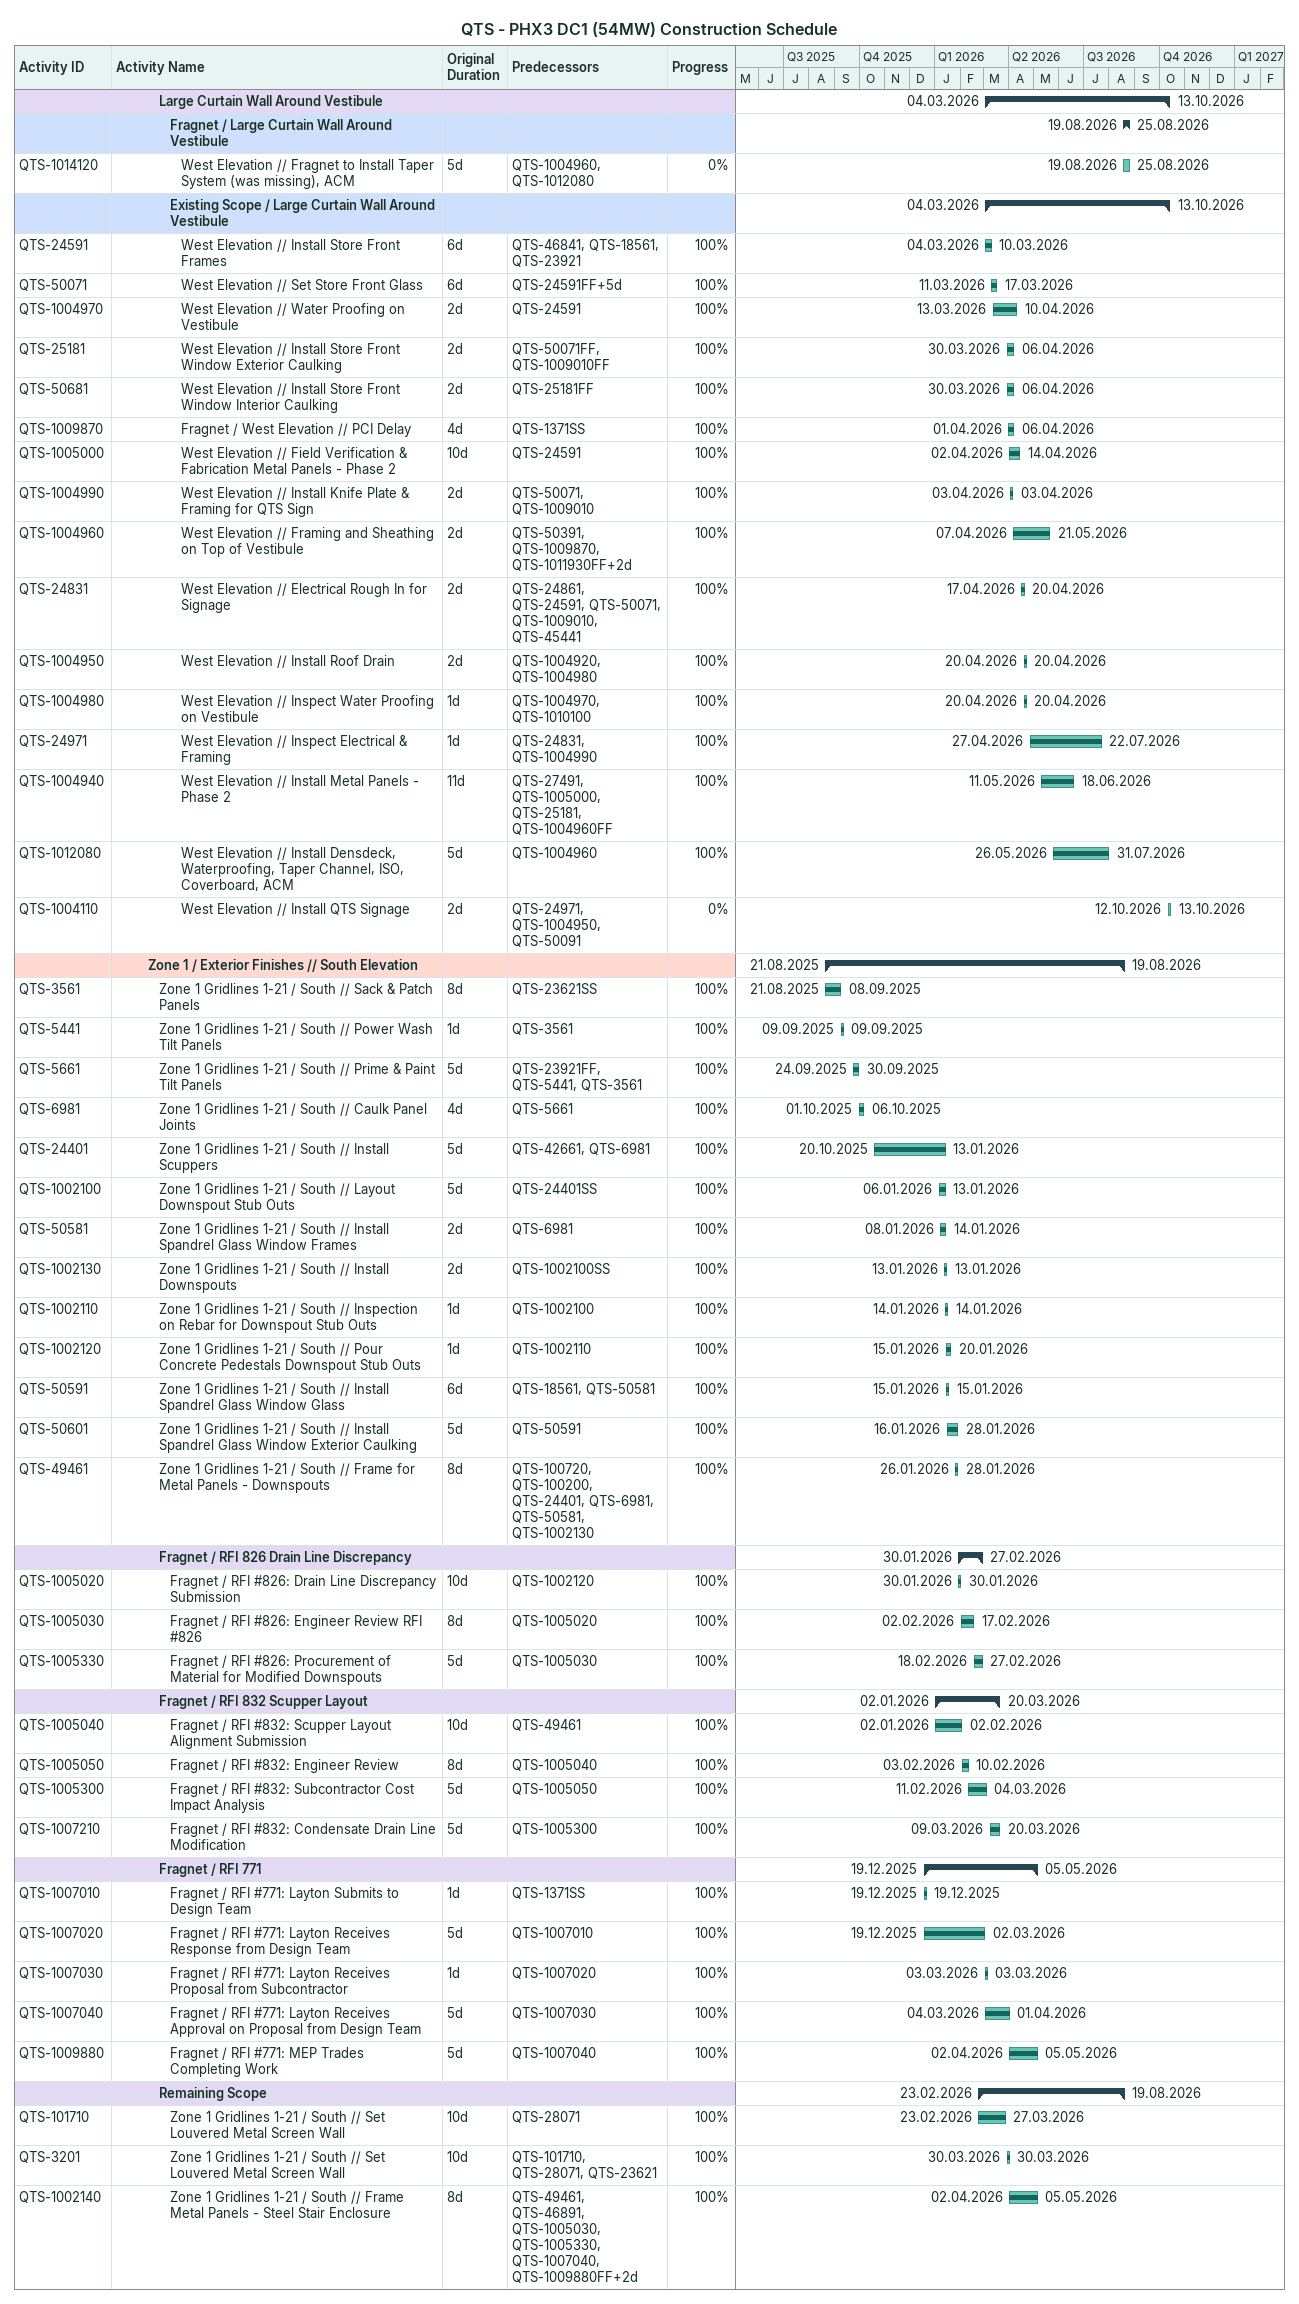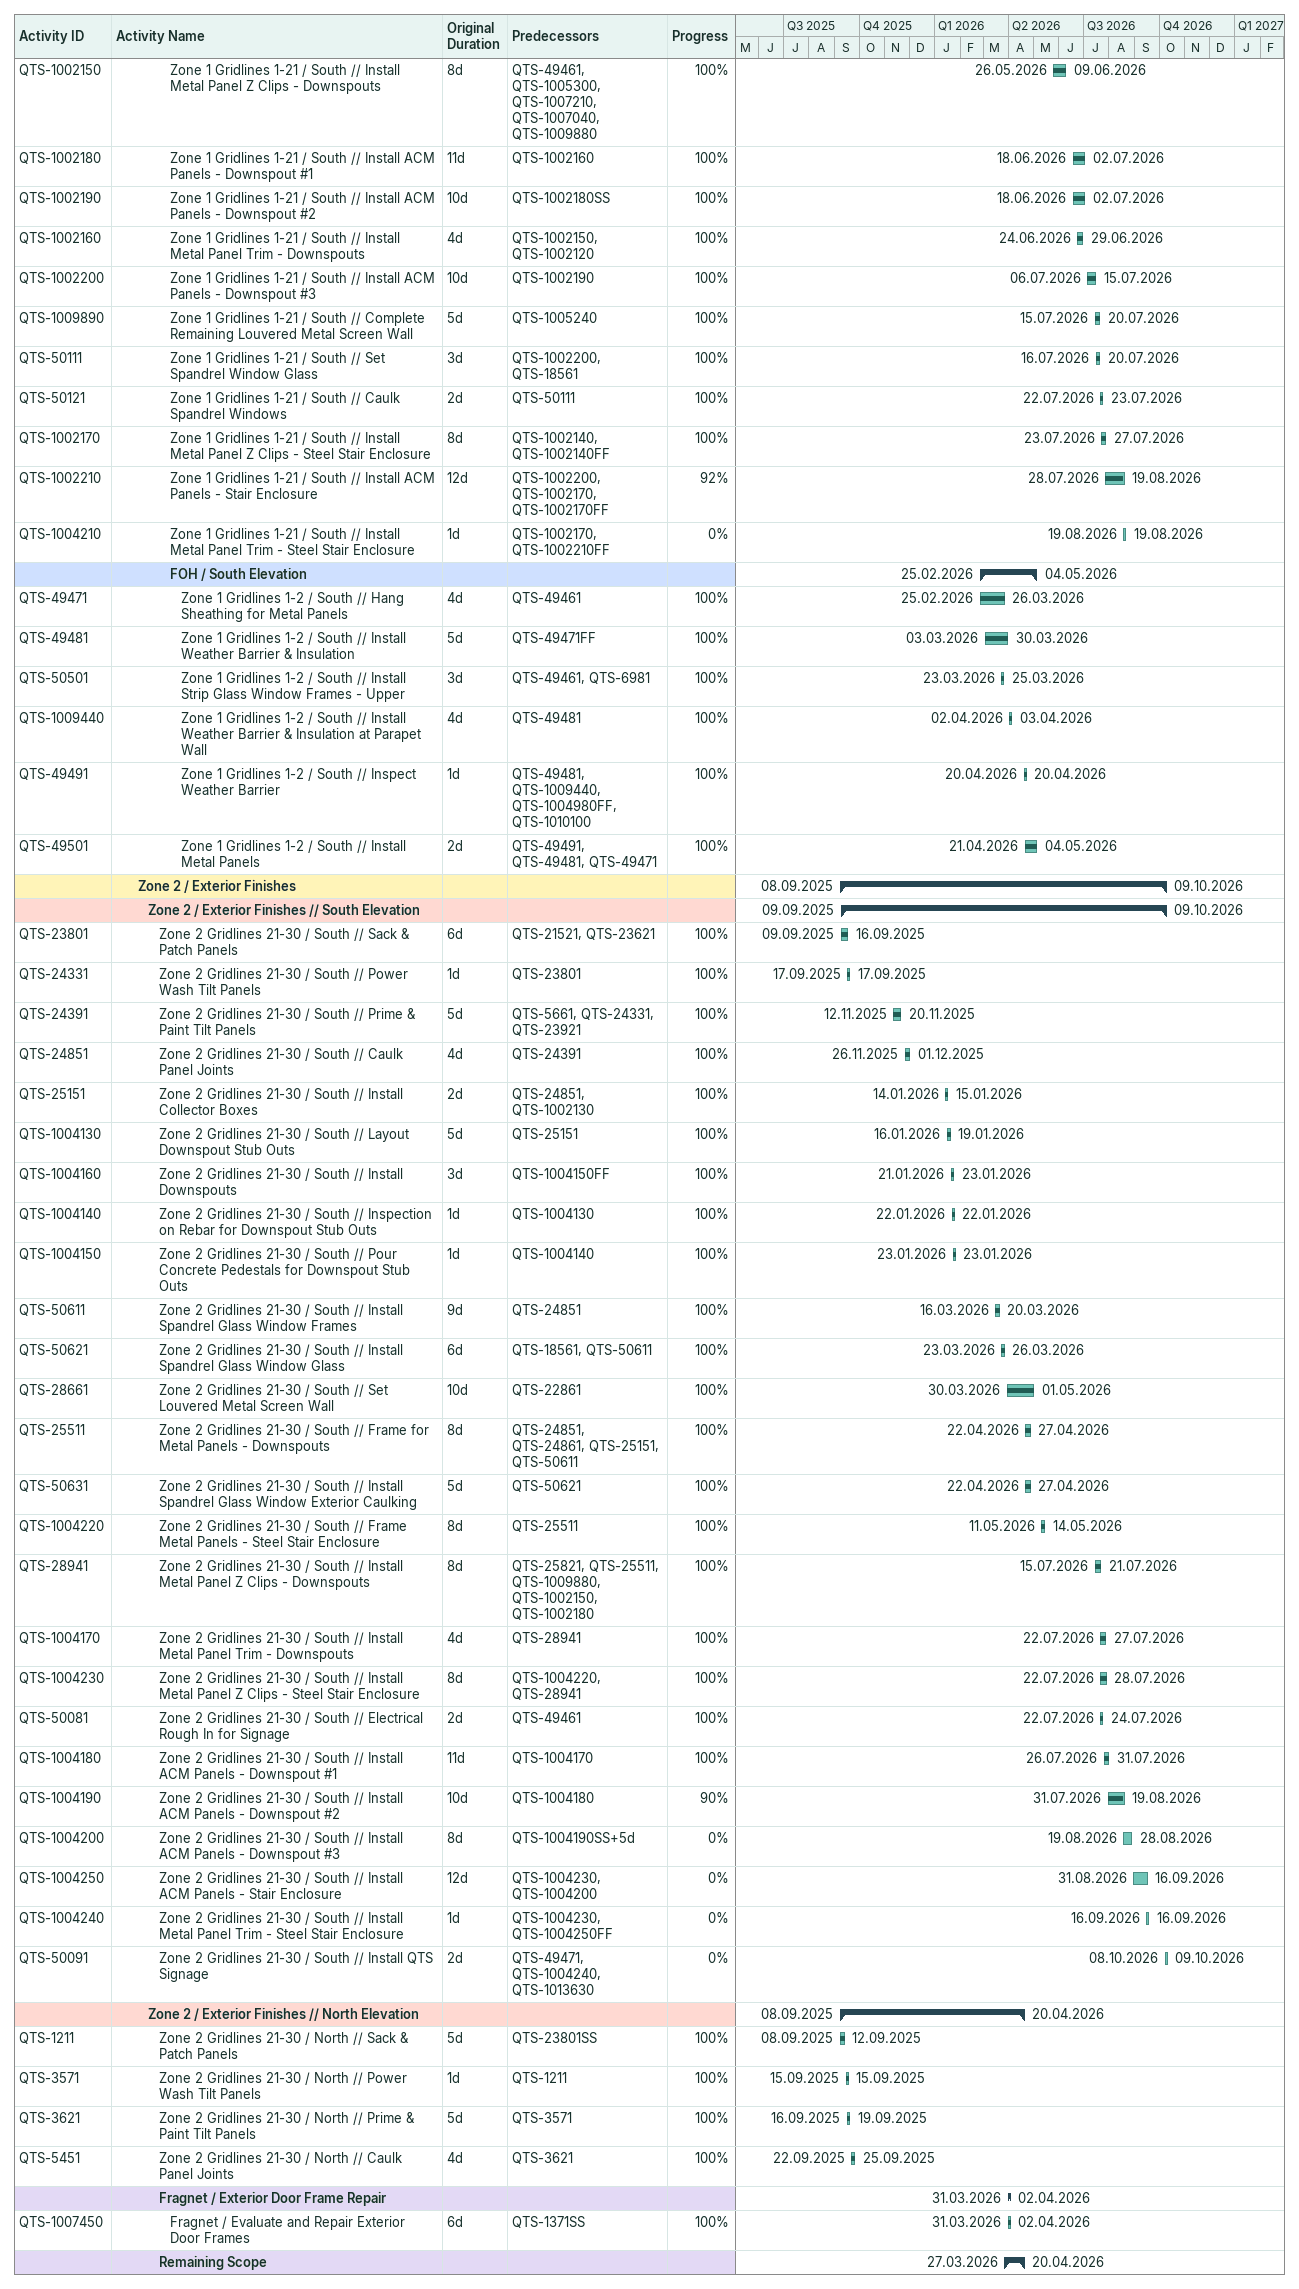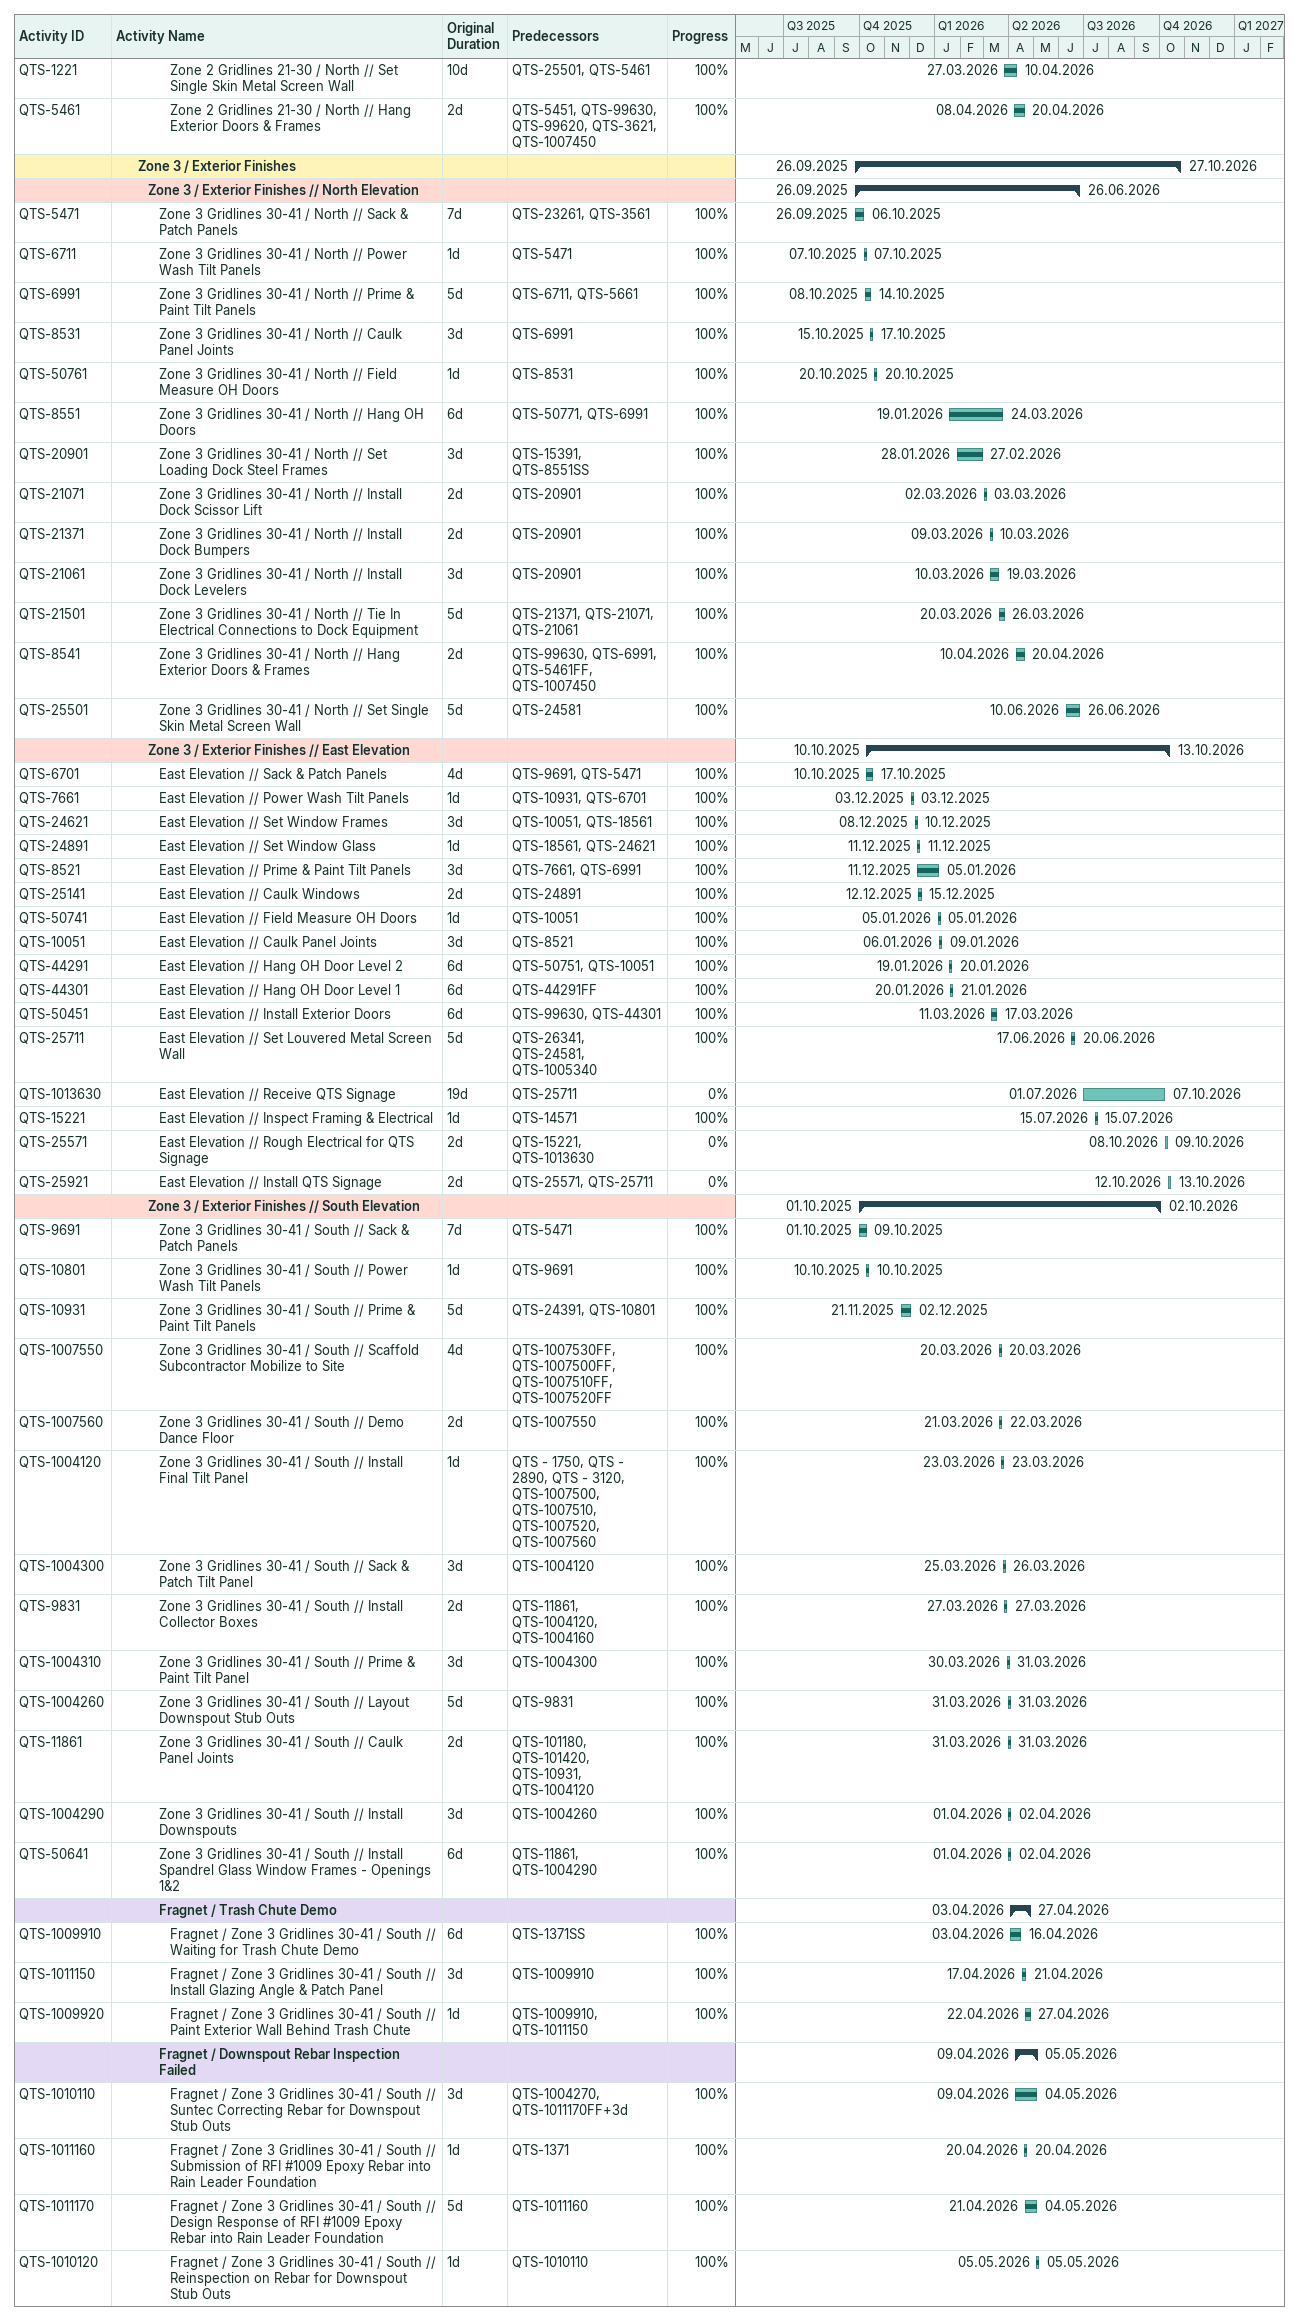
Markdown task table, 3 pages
QTS - PHX3 DC1 (54MW) Construction Schedule

| ID | Level | Task | Original duration | Start | Finish | Predecessors | % complete |
|---|---|---|---|---|---|---|---|
|  | 5 | **Large Curtain Wall Around Vestibule** |  | 2026-03-04 | 2026-10-13 |  |  |
|  | 6 | **Fragnet / Large Curtain Wall Around Vestibule** |  | 2026-08-19 | 2026-08-25 |  |  |
| QTS-1014120 | 7 | West Elevation // Fragnet to Install Taper System (was missing), ACM | 5d | 2026-08-19 | 2026-08-25 | QTS-1004960, QTS-1012080 | 0 |
|  | 6 | **Existing Scope / Large Curtain Wall Around Vestibule** |  | 2026-03-04 | 2026-10-13 |  |  |
| QTS-24591 | 7 | West Elevation // Install Store Front Frames | 6d | 2026-03-04 | 2026-03-10 | QTS-46841, QTS-18561, QTS-23921 | 100 |
| QTS-50071 | 7 | West Elevation // Set Store Front Glass | 6d | 2026-03-11 | 2026-03-17 | QTS-24591FF+5d | 100 |
| QTS-1004970 | 7 | West Elevation // Water Proofing on Vestibule | 2d | 2026-03-13 | 2026-04-10 | QTS-24591 | 100 |
| QTS-25181 | 7 | West Elevation // Install Store Front Window Exterior Caulking | 2d | 2026-03-30 | 2026-04-06 | QTS-50071FF, QTS-1009010FF | 100 |
| QTS-50681 | 7 | West Elevation // Install Store Front Window Interior Caulking | 2d | 2026-03-30 | 2026-04-06 | QTS-25181FF | 100 |
| QTS-1009870 | 7 | Fragnet / West Elevation // PCI Delay | 4d | 2026-04-01 | 2026-04-06 | QTS-1371SS | 100 |
| QTS-1005000 | 7 | West Elevation // Field Verification & Fabrication Metal Panels - Phase 2 | 10d | 2026-04-02 | 2026-04-14 | QTS-24591 | 100 |
| QTS-1004990 | 7 | West Elevation // Install Knife Plate & Framing for QTS Sign | 2d | 2026-04-03 | 2026-04-03 | QTS-50071, QTS-1009010 | 100 |
| QTS-1004960 | 7 | West Elevation // Framing and Sheathing on Top of Vestibule | 2d | 2026-04-07 | 2026-05-21 | QTS-50391, QTS-1009870, QTS-1011930FF+2d | 100 |
| QTS-24831 | 7 | West Elevation // Electrical Rough In for Signage | 2d | 2026-04-17 | 2026-04-20 | QTS-24861, QTS-24591, QTS-50071, QTS-1009010, QTS-45441 | 100 |
| QTS-1004950 | 7 | West Elevation // Install Roof Drain | 2d | 2026-04-20 | 2026-04-20 | QTS-1004920, QTS-1004980 | 100 |
| QTS-1004980 | 7 | West Elevation // Inspect Water Proofing on Vestibule | 1d | 2026-04-20 | 2026-04-20 | QTS-1004970, QTS-1010100 | 100 |
| QTS-24971 | 7 | West Elevation // Inspect Electrical & Framing | 1d | 2026-04-27 | 2026-07-22 | QTS-24831, QTS-1004990 | 100 |
| QTS-1004940 | 7 | West Elevation // Install Metal Panels - Phase 2 | 11d | 2026-05-11 | 2026-06-18 | QTS-27491, QTS-1005000, QTS-25181, QTS-1004960FF | 100 |
| QTS-1012080 | 7 | West Elevation // Install Densdeck, Waterproofing, Taper Channel, ISO, Coverboard, ACM | 5d | 2026-05-26 | 2026-07-31 | QTS-1004960 | 100 |
| QTS-1004110 | 7 | West Elevation // Install QTS Signage | 2d | 2026-10-12 | 2026-10-13 | QTS-24971, QTS-1004950, QTS-50091 | 0 |
|  | 4 | **Zone 1 / Exterior Finishes // South Elevation** |  | 2025-08-21 | 2026-08-19 |  |  |
| QTS-3561 | 5 | Zone 1 Gridlines 1-21 / South // Sack & Patch Panels | 8d | 2025-08-21 | 2025-09-08 | QTS-23621SS | 100 |
| QTS-5441 | 5 | Zone 1 Gridlines 1-21 / South // Power Wash Tilt Panels | 1d | 2025-09-09 | 2025-09-09 | QTS-3561 | 100 |
| QTS-5661 | 5 | Zone 1 Gridlines 1-21 / South // Prime & Paint Tilt Panels | 5d | 2025-09-24 | 2025-09-30 | QTS-23921FF, QTS-5441, QTS-3561 | 100 |
| QTS-6981 | 5 | Zone 1 Gridlines 1-21 / South // Caulk Panel Joints | 4d | 2025-10-01 | 2025-10-06 | QTS-5661 | 100 |
| QTS-24401 | 5 | Zone 1 Gridlines 1-21 / South // Install Scuppers | 5d | 2025-10-20 | 2026-01-13 | QTS-42661, QTS-6981 | 100 |
| QTS-1002100 | 5 | Zone 1 Gridlines 1-21 / South // Layout Downspout Stub Outs | 5d | 2026-01-06 | 2026-01-13 | QTS-24401SS | 100 |
| QTS-50581 | 5 | Zone 1 Gridlines 1-21 / South // Install Spandrel Glass Window Frames | 2d | 2026-01-08 | 2026-01-14 | QTS-6981 | 100 |
| QTS-1002130 | 5 | Zone 1 Gridlines 1-21 / South // Install Downspouts | 2d | 2026-01-13 | 2026-01-13 | QTS-1002100SS | 100 |
| QTS-1002110 | 5 | Zone 1 Gridlines 1-21 / South // Inspection on Rebar for Downspout Stub Outs | 1d | 2026-01-14 | 2026-01-14 | QTS-1002100 | 100 |
| QTS-1002120 | 5 | Zone 1 Gridlines 1-21 / South // Pour Concrete Pedestals Downspout Stub Outs | 1d | 2026-01-15 | 2026-01-20 | QTS-1002110 | 100 |
| QTS-50591 | 5 | Zone 1 Gridlines 1-21 / South // Install Spandrel Glass Window Glass | 6d | 2026-01-15 | 2026-01-15 | QTS-18561, QTS-50581 | 100 |
| QTS-50601 | 5 | Zone 1 Gridlines 1-21 / South // Install Spandrel Glass Window Exterior Caulking | 5d | 2026-01-16 | 2026-01-28 | QTS-50591 | 100 |
| QTS-49461 | 5 | Zone 1 Gridlines 1-21 / South // Frame for Metal Panels - Downspouts | 8d | 2026-01-26 | 2026-01-28 | QTS-100720, QTS-100200, QTS-24401, QTS-6981, QTS-50581, QTS-1002130 | 100 |
|  | 5 | **Fragnet / RFI 826 Drain Line Discrepancy** |  | 2026-01-30 | 2026-02-27 |  |  |
| QTS-1005020 | 6 | Fragnet / RFI #826: Drain Line Discrepancy Submission | 10d | 2026-01-30 | 2026-01-30 | QTS-1002120 | 100 |
| QTS-1005030 | 6 | Fragnet / RFI #826: Engineer Review RFI #826 | 8d | 2026-02-02 | 2026-02-17 | QTS-1005020 | 100 |
| QTS-1005330 | 6 | Fragnet / RFI #826: Procurement of Material for Modified Downspouts | 5d | 2026-02-18 | 2026-02-27 | QTS-1005030 | 100 |
|  | 5 | **Fragnet / RFI 832 Scupper Layout** |  | 2026-01-02 | 2026-03-20 |  |  |
| QTS-1005040 | 6 | Fragnet / RFI #832: Scupper Layout Alignment Submission | 10d | 2026-01-02 | 2026-02-02 | QTS-49461 | 100 |
| QTS-1005050 | 6 | Fragnet / RFI #832: Engineer Review | 8d | 2026-02-03 | 2026-02-10 | QTS-1005040 | 100 |
| QTS-1005300 | 6 | Fragnet / RFI #832: Subcontractor Cost Impact Analysis | 5d | 2026-02-11 | 2026-03-04 | QTS-1005050 | 100 |
| QTS-1007210 | 6 | Fragnet / RFI #832: Condensate Drain Line Modification | 5d | 2026-03-09 | 2026-03-20 | QTS-1005300 | 100 |
|  | 5 | **Fragnet / RFI 771** |  | 2025-12-19 | 2026-05-05 |  |  |
| QTS-1007010 | 6 | Fragnet / RFI #771: Layton Submits to Design Team | 1d | 2025-12-19 | 2025-12-19 | QTS-1371SS | 100 |
| QTS-1007020 | 6 | Fragnet / RFI #771: Layton Receives Response from Design Team | 5d | 2025-12-19 | 2026-03-02 | QTS-1007010 | 100 |
| QTS-1007030 | 6 | Fragnet / RFI #771: Layton Receives Proposal from Subcontractor | 1d | 2026-03-03 | 2026-03-03 | QTS-1007020 | 100 |
| QTS-1007040 | 6 | Fragnet / RFI #771: Layton Receives Approval on Proposal from Design Team | 5d | 2026-03-04 | 2026-04-01 | QTS-1007030 | 100 |
| QTS-1009880 | 6 | Fragnet / RFI #771: MEP Trades Completing Work | 5d | 2026-04-02 | 2026-05-05 | QTS-1007040 | 100 |
|  | 5 | **Remaining Scope** |  | 2026-02-23 | 2026-08-19 |  |  |
| QTS-101710 | 6 | Zone 1 Gridlines 1-21 / South // Set Louvered Metal Screen Wall | 10d | 2026-02-23 | 2026-03-27 | QTS-28071 | 100 |
| QTS-3201 | 6 | Zone 1 Gridlines 1-21 / South // Set Louvered Metal Screen Wall | 10d | 2026-03-30 | 2026-03-30 | QTS-101710, QTS-28071, QTS-23621 | 100 |
| QTS-1002140 | 6 | Zone 1 Gridlines 1-21 / South // Frame Metal Panels - Steel Stair Enclosure | 8d | 2026-04-02 | 2026-05-05 | QTS-49461, QTS-46891, QTS-1005030, QTS-1005330, QTS-1007040, QTS-1009880FF+2d | 100 |
| QTS-1002150 | 6 | Zone 1 Gridlines 1-21 / South // Install Metal Panel Z Clips - Downspouts | 8d | 2026-05-26 | 2026-06-09 | QTS-49461, QTS-1005300, QTS-1007210, QTS-1007040, QTS-1009880 | 100 |
| QTS-1002180 | 6 | Zone 1 Gridlines 1-21 / South // Install ACM Panels - Downspout #1 | 11d | 2026-06-18 | 2026-07-02 | QTS-1002160 | 100 |
| QTS-1002190 | 6 | Zone 1 Gridlines 1-21 / South // Install ACM Panels - Downspout #2 | 10d | 2026-06-18 | 2026-07-02 | QTS-1002180SS | 100 |
| QTS-1002160 | 6 | Zone 1 Gridlines 1-21 / South // Install Metal Panel Trim - Downspouts | 4d | 2026-06-24 | 2026-06-29 | QTS-1002150, QTS-1002120 | 100 |
| QTS-1002200 | 6 | Zone 1 Gridlines 1-21 / South // Install ACM Panels - Downspout #3 | 10d | 2026-07-06 | 2026-07-15 | QTS-1002190 | 100 |
| QTS-1009890 | 6 | Zone 1 Gridlines 1-21 / South // Complete Remaining Louvered Metal Screen Wall | 5d | 2026-07-15 | 2026-07-20 | QTS-1005240 | 100 |
| QTS-50111 | 6 | Zone 1 Gridlines 1-21 / South // Set Spandrel Window Glass | 3d | 2026-07-16 | 2026-07-20 | QTS-1002200, QTS-18561 | 100 |
| QTS-50121 | 6 | Zone 1 Gridlines 1-21 / South // Caulk Spandrel Windows | 2d | 2026-07-22 | 2026-07-23 | QTS-50111 | 100 |
| QTS-1002170 | 6 | Zone 1 Gridlines 1-21 / South // Install Metal Panel Z Clips - Steel Stair Enclosure | 8d | 2026-07-23 | 2026-07-27 | QTS-1002140, QTS-1002140FF | 100 |
| QTS-1002210 | 6 | Zone 1 Gridlines 1-21 / South // Install ACM Panels - Stair Enclosure | 12d | 2026-07-28 | 2026-08-19 | QTS-1002200, QTS-1002170, QTS-1002170FF | 92 |
| QTS-1004210 | 6 | Zone 1 Gridlines 1-21 / South // Install Metal Panel Trim - Steel Stair Enclosure | 1d | 2026-08-19 | 2026-08-19 | QTS-1002170, QTS-1002210FF | 0 |
|  | 6 | **FOH / South Elevation** |  | 2026-02-25 | 2026-05-04 |  |  |
| QTS-49471 | 7 | Zone 1 Gridlines 1-2 / South // Hang Sheathing for Metal Panels | 4d | 2026-02-25 | 2026-03-26 | QTS-49461 | 100 |
| QTS-49481 | 7 | Zone 1 Gridlines 1-2 / South // Install Weather Barrier & Insulation | 5d | 2026-03-03 | 2026-03-30 | QTS-49471FF | 100 |
| QTS-50501 | 7 | Zone 1 Gridlines 1-2 / South // Install Strip Glass Window Frames - Upper | 3d | 2026-03-23 | 2026-03-25 | QTS-49461, QTS-6981 | 100 |
| QTS-1009440 | 7 | Zone 1 Gridlines 1-2 / South // Install Weather Barrier & Insulation at Parapet Wall | 4d | 2026-04-02 | 2026-04-03 | QTS-49481 | 100 |
| QTS-49491 | 7 | Zone 1 Gridlines 1-2 / South // Inspect Weather Barrier | 1d | 2026-04-20 | 2026-04-20 | QTS-49481, QTS-1009440, QTS-1004980FF, QTS-1010100 | 100 |
| QTS-49501 | 7 | Zone 1 Gridlines 1-2 / South // Install Metal Panels | 2d | 2026-04-21 | 2026-05-04 | QTS-49491, QTS-49481, QTS-49471 | 100 |
|  | 3 | **Zone 2 / Exterior Finishes** |  | 2025-09-08 | 2026-10-09 |  |  |
|  | 4 | **Zone 2 / Exterior Finishes // South Elevation** |  | 2025-09-09 | 2026-10-09 |  |  |
| QTS-23801 | 5 | Zone 2 Gridlines 21-30 / South // Sack & Patch Panels | 6d | 2025-09-09 | 2025-09-16 | QTS-21521, QTS-23621 | 100 |
| QTS-24331 | 5 | Zone 2 Gridlines 21-30 / South // Power Wash Tilt Panels | 1d | 2025-09-17 | 2025-09-17 | QTS-23801 | 100 |
| QTS-24391 | 5 | Zone 2 Gridlines 21-30 / South // Prime & Paint Tilt Panels | 5d | 2025-11-12 | 2025-11-20 | QTS-5661, QTS-24331, QTS-23921 | 100 |
| QTS-24851 | 5 | Zone 2 Gridlines 21-30 / South // Caulk Panel Joints | 4d | 2025-11-26 | 2025-12-01 | QTS-24391 | 100 |
| QTS-25151 | 5 | Zone 2 Gridlines 21-30 / South // Install Collector Boxes | 2d | 2026-01-14 | 2026-01-15 | QTS-24851, QTS-1002130 | 100 |
| QTS-1004130 | 5 | Zone 2 Gridlines 21-30 / South // Layout Downspout Stub Outs | 5d | 2026-01-16 | 2026-01-19 | QTS-25151 | 100 |
| QTS-1004160 | 5 | Zone 2 Gridlines 21-30 / South // Install Downspouts | 3d | 2026-01-21 | 2026-01-23 | QTS-1004150FF | 100 |
| QTS-1004140 | 5 | Zone 2 Gridlines 21-30 / South // Inspection on Rebar for Downspout Stub Outs | 1d | 2026-01-22 | 2026-01-22 | QTS-1004130 | 100 |
| QTS-1004150 | 5 | Zone 2 Gridlines 21-30 / South // Pour Concrete Pedestals for Downspout Stub Outs | 1d | 2026-01-23 | 2026-01-23 | QTS-1004140 | 100 |
| QTS-50611 | 5 | Zone 2 Gridlines 21-30 / South // Install Spandrel Glass Window Frames | 9d | 2026-03-16 | 2026-03-20 | QTS-24851 | 100 |
| QTS-50621 | 5 | Zone 2 Gridlines 21-30 / South // Install Spandrel Glass Window Glass | 6d | 2026-03-23 | 2026-03-26 | QTS-18561, QTS-50611 | 100 |
| QTS-28661 | 5 | Zone 2 Gridlines 21-30 / South // Set Louvered Metal Screen Wall | 10d | 2026-03-30 | 2026-05-01 | QTS-22861 | 100 |
| QTS-25511 | 5 | Zone 2 Gridlines 21-30 / South // Frame for Metal Panels - Downspouts | 8d | 2026-04-22 | 2026-04-27 | QTS-24851, QTS-24861, QTS-25151, QTS-50611 | 100 |
| QTS-50631 | 5 | Zone 2 Gridlines 21-30 / South // Install Spandrel Glass Window Exterior Caulking | 5d | 2026-04-22 | 2026-04-27 | QTS-50621 | 100 |
| QTS-1004220 | 5 | Zone 2 Gridlines 21-30 / South // Frame Metal Panels - Steel Stair Enclosure | 8d | 2026-05-11 | 2026-05-14 | QTS-25511 | 100 |
| QTS-28941 | 5 | Zone 2 Gridlines 21-30 / South // Install Metal Panel Z Clips - Downspouts | 8d | 2026-07-15 | 2026-07-21 | QTS-25821, QTS-25511, QTS-1009880, QTS-1002150, QTS-1002180 | 100 |
| QTS-1004170 | 5 | Zone 2 Gridlines 21-30 / South // Install Metal Panel Trim - Downspouts | 4d | 2026-07-22 | 2026-07-27 | QTS-28941 | 100 |
| QTS-1004230 | 5 | Zone 2 Gridlines 21-30 / South // Install Metal Panel Z Clips - Steel Stair Enclosure | 8d | 2026-07-22 | 2026-07-28 | QTS-1004220, QTS-28941 | 100 |
| QTS-50081 | 5 | Zone 2 Gridlines 21-30 / South // Electrical Rough In for Signage | 2d | 2026-07-22 | 2026-07-24 | QTS-49461 | 100 |
| QTS-1004180 | 5 | Zone 2 Gridlines 21-30 / South // Install ACM Panels - Downspout #1 | 11d | 2026-07-26 | 2026-07-31 | QTS-1004170 | 100 |
| QTS-1004190 | 5 | Zone 2 Gridlines 21-30 / South // Install ACM Panels - Downspout #2 | 10d | 2026-07-31 | 2026-08-19 | QTS-1004180 | 90 |
| QTS-1004200 | 5 | Zone 2 Gridlines 21-30 / South // Install ACM Panels - Downspout #3 | 8d | 2026-08-19 | 2026-08-28 | QTS-1004190SS+5d | 0 |
| QTS-1004250 | 5 | Zone 2 Gridlines 21-30 / South // Install ACM Panels - Stair Enclosure | 12d | 2026-08-31 | 2026-09-16 | QTS-1004230, QTS-1004200 | 0 |
| QTS-1004240 | 5 | Zone 2 Gridlines 21-30 / South // Install Metal Panel Trim - Steel Stair Enclosure | 1d | 2026-09-16 | 2026-09-16 | QTS-1004230, QTS-1004250FF | 0 |
| QTS-50091 | 5 | Zone 2 Gridlines 21-30 / South // Install QTS Signage | 2d | 2026-10-08 | 2026-10-09 | QTS-49471, QTS-1004240, QTS-1013630 | 0 |
|  | 4 | **Zone 2 / Exterior Finishes // North Elevation** |  | 2025-09-08 | 2026-04-20 |  |  |
| QTS-1211 | 5 | Zone 2 Gridlines 21-30 / North // Sack & Patch Panels | 5d | 2025-09-08 | 2025-09-12 | QTS-23801SS | 100 |
| QTS-3571 | 5 | Zone 2 Gridlines 21-30 / North // Power Wash Tilt Panels | 1d | 2025-09-15 | 2025-09-15 | QTS-1211 | 100 |
| QTS-3621 | 5 | Zone 2 Gridlines 21-30 / North // Prime & Paint Tilt Panels | 5d | 2025-09-16 | 2025-09-19 | QTS-3571 | 100 |
| QTS-5451 | 5 | Zone 2 Gridlines 21-30 / North // Caulk Panel Joints | 4d | 2025-09-22 | 2025-09-25 | QTS-3621 | 100 |
|  | 5 | **Fragnet / Exterior Door Frame Repair** |  | 2026-03-31 | 2026-04-02 |  |  |
| QTS-1007450 | 6 | Fragnet / Evaluate and Repair Exterior Door Frames | 6d | 2026-03-31 | 2026-04-02 | QTS-1371SS | 100 |
|  | 5 | **Remaining Scope** |  | 2026-03-27 | 2026-04-20 |  |  |
| QTS-1221 | 6 | Zone 2 Gridlines 21-30 / North // Set Single Skin Metal Screen Wall | 10d | 2026-03-27 | 2026-04-10 | QTS-25501, QTS-5461 | 100 |
| QTS-5461 | 6 | Zone 2 Gridlines 21-30 / North // Hang Exterior Doors & Frames | 2d | 2026-04-08 | 2026-04-20 | QTS-5451, QTS-99630, QTS-99620, QTS-3621, QTS-1007450 | 100 |
|  | 3 | **Zone 3 / Exterior Finishes** |  | 2025-09-26 | 2026-10-27 |  |  |
|  | 4 | **Zone 3 / Exterior Finishes // North Elevation** |  | 2025-09-26 | 2026-06-26 |  |  |
| QTS-5471 | 5 | Zone 3 Gridlines 30-41 / North // Sack & Patch Panels | 7d | 2025-09-26 | 2025-10-06 | QTS-23261, QTS-3561 | 100 |
| QTS-6711 | 5 | Zone 3 Gridlines 30-41 / North // Power Wash Tilt Panels | 1d | 2025-10-07 | 2025-10-07 | QTS-5471 | 100 |
| QTS-6991 | 5 | Zone 3 Gridlines 30-41 / North // Prime & Paint Tilt Panels | 5d | 2025-10-08 | 2025-10-14 | QTS-6711, QTS-5661 | 100 |
| QTS-8531 | 5 | Zone 3 Gridlines 30-41 / North // Caulk Panel Joints | 3d | 2025-10-15 | 2025-10-17 | QTS-6991 | 100 |
| QTS-50761 | 5 | Zone 3 Gridlines 30-41 / North // Field Measure OH Doors | 1d | 2025-10-20 | 2025-10-20 | QTS-8531 | 100 |
| QTS-8551 | 5 | Zone 3 Gridlines 30-41 / North // Hang OH Doors | 6d | 2026-01-19 | 2026-03-24 | QTS-50771, QTS-6991 | 100 |
| QTS-20901 | 5 | Zone 3 Gridlines 30-41 / North // Set Loading Dock Steel Frames | 3d | 2026-01-28 | 2026-02-27 | QTS-15391, QTS-8551SS | 100 |
| QTS-21071 | 5 | Zone 3 Gridlines 30-41 / North // Install Dock Scissor Lift | 2d | 2026-03-02 | 2026-03-03 | QTS-20901 | 100 |
| QTS-21371 | 5 | Zone 3 Gridlines 30-41 / North // Install Dock Bumpers | 2d | 2026-03-09 | 2026-03-10 | QTS-20901 | 100 |
| QTS-21061 | 5 | Zone 3 Gridlines 30-41 / North // Install Dock Levelers | 3d | 2026-03-10 | 2026-03-19 | QTS-20901 | 100 |
| QTS-21501 | 5 | Zone 3 Gridlines 30-41 / North // Tie In Electrical Connections to Dock Equipment | 5d | 2026-03-20 | 2026-03-26 | QTS-21371, QTS-21071, QTS-21061 | 100 |
| QTS-8541 | 5 | Zone 3 Gridlines 30-41 / North // Hang Exterior Doors & Frames | 2d | 2026-04-10 | 2026-04-20 | QTS-99630, QTS-6991, QTS-5461FF, QTS-1007450 | 100 |
| QTS-25501 | 5 | Zone 3 Gridlines 30-41 / North // Set Single Skin Metal Screen Wall | 5d | 2026-06-10 | 2026-06-26 | QTS-24581 | 100 |
|  | 4 | **Zone 3 / Exterior Finishes // East Elevation** |  | 2025-10-10 | 2026-10-13 |  |  |
| QTS-6701 | 5 | East Elevation // Sack & Patch Panels | 4d | 2025-10-10 | 2025-10-17 | QTS-9691, QTS-5471 | 100 |
| QTS-7661 | 5 | East Elevation // Power Wash Tilt Panels | 1d | 2025-12-03 | 2025-12-03 | QTS-10931, QTS-6701 | 100 |
| QTS-24621 | 5 | East Elevation // Set Window Frames | 3d | 2025-12-08 | 2025-12-10 | QTS-10051, QTS-18561 | 100 |
| QTS-24891 | 5 | East Elevation // Set Window Glass | 1d | 2025-12-11 | 2025-12-11 | QTS-18561, QTS-24621 | 100 |
| QTS-8521 | 5 | East Elevation // Prime & Paint Tilt Panels | 3d | 2025-12-11 | 2026-01-05 | QTS-7661, QTS-6991 | 100 |
| QTS-25141 | 5 | East Elevation // Caulk Windows | 2d | 2025-12-12 | 2025-12-15 | QTS-24891 | 100 |
| QTS-50741 | 5 | East Elevation // Field Measure OH Doors | 1d | 2026-01-05 | 2026-01-05 | QTS-10051 | 100 |
| QTS-10051 | 5 | East Elevation // Caulk Panel Joints | 3d | 2026-01-06 | 2026-01-09 | QTS-8521 | 100 |
| QTS-44291 | 5 | East Elevation // Hang OH Door Level 2 | 6d | 2026-01-19 | 2026-01-20 | QTS-50751, QTS-10051 | 100 |
| QTS-44301 | 5 | East Elevation // Hang OH Door Level 1 | 6d | 2026-01-20 | 2026-01-21 | QTS-44291FF | 100 |
| QTS-50451 | 5 | East Elevation // Install Exterior Doors | 6d | 2026-03-11 | 2026-03-17 | QTS-99630, QTS-44301 | 100 |
| QTS-25711 | 5 | East Elevation // Set Louvered Metal Screen Wall | 5d | 2026-06-17 | 2026-06-20 | QTS-26341, QTS-24581, QTS-1005340 | 100 |
| QTS-1013630 | 5 | East Elevation // Receive QTS Signage | 19d | 2026-07-01 | 2026-10-07 | QTS-25711 | 0 |
| QTS-15221 | 5 | East Elevation // Inspect Framing & Electrical | 1d | 2026-07-15 | 2026-07-15 | QTS-14571 | 100 |
| QTS-25571 | 5 | East Elevation // Rough Electrical for QTS Signage | 2d | 2026-10-08 | 2026-10-09 | QTS-15221, QTS-1013630 | 0 |
| QTS-25921 | 5 | East Elevation // Install QTS Signage | 2d | 2026-10-12 | 2026-10-13 | QTS-25571, QTS-25711 | 0 |
|  | 4 | **Zone 3 / Exterior Finishes // South Elevation** |  | 2025-10-01 | 2026-10-02 |  |  |
| QTS-9691 | 5 | Zone 3 Gridlines 30-41 / South // Sack & Patch Panels | 7d | 2025-10-01 | 2025-10-09 | QTS-5471 | 100 |
| QTS-10801 | 5 | Zone 3 Gridlines 30-41 / South // Power Wash Tilt Panels | 1d | 2025-10-10 | 2025-10-10 | QTS-9691 | 100 |
| QTS-10931 | 5 | Zone 3 Gridlines 30-41 / South // Prime & Paint Tilt Panels | 5d | 2025-11-21 | 2025-12-02 | QTS-24391, QTS-10801 | 100 |
| QTS-1007550 | 5 | Zone 3 Gridlines 30-41 / South // Scaffold Subcontractor Mobilize to Site | 4d | 2026-03-20 | 2026-03-20 | QTS-1007530FF, QTS-1007500FF, QTS-1007510FF, QTS-1007520FF | 100 |
| QTS-1007560 | 5 | Zone 3 Gridlines 30-41 / South // Demo Dance Floor | 2d | 2026-03-21 | 2026-03-22 | QTS-1007550 | 100 |
| QTS-1004120 | 5 | Zone 3 Gridlines 30-41 / South // Install Final Tilt Panel | 1d | 2026-03-23 | 2026-03-23 | QTS - 1750, QTS - 2890, QTS - 3120, QTS-1007500, QTS-1007510, QTS-1007520, QTS-1007560 | 100 |
| QTS-1004300 | 5 | Zone 3 Gridlines 30-41 / South // Sack & Patch Tilt Panel | 3d | 2026-03-25 | 2026-03-26 | QTS-1004120 | 100 |
| QTS-9831 | 5 | Zone 3 Gridlines 30-41 / South // Install Collector Boxes | 2d | 2026-03-27 | 2026-03-27 | QTS-11861, QTS-1004120, QTS-1004160 | 100 |
| QTS-1004310 | 5 | Zone 3 Gridlines 30-41 / South // Prime & Paint Tilt Panel | 3d | 2026-03-30 | 2026-03-31 | QTS-1004300 | 100 |
| QTS-1004260 | 5 | Zone 3 Gridlines 30-41 / South // Layout Downspout Stub Outs | 5d | 2026-03-31 | 2026-03-31 | QTS-9831 | 100 |
| QTS-11861 | 5 | Zone 3 Gridlines 30-41 / South // Caulk Panel Joints | 2d | 2026-03-31 | 2026-03-31 | QTS-101180, QTS-101420, QTS-10931, QTS-1004120 | 100 |
| QTS-1004290 | 5 | Zone 3 Gridlines 30-41 / South // Install Downspouts | 3d | 2026-04-01 | 2026-04-02 | QTS-1004260 | 100 |
| QTS-50641 | 5 | Zone 3 Gridlines 30-41 / South // Install Spandrel Glass Window Frames - Openings 1&2 | 6d | 2026-04-01 | 2026-04-02 | QTS-11861, QTS-1004290 | 100 |
|  | 5 | **Fragnet / Trash Chute Demo** |  | 2026-04-03 | 2026-04-27 |  |  |
| QTS-1009910 | 6 | Fragnet / Zone 3 Gridlines 30-41 / South // Waiting for Trash Chute Demo | 6d | 2026-04-03 | 2026-04-16 | QTS-1371SS | 100 |
| QTS-1011150 | 6 | Fragnet / Zone 3 Gridlines 30-41 / South // Install Glazing Angle & Patch Panel | 3d | 2026-04-17 | 2026-04-21 | QTS-1009910 | 100 |
| QTS-1009920 | 6 | Fragnet / Zone 3 Gridlines 30-41 / South // Paint Exterior Wall Behind Trash Chute | 1d | 2026-04-22 | 2026-04-27 | QTS-1009910, QTS-1011150 | 100 |
|  | 5 | **Fragnet / Downspout Rebar Inspection Failed** |  | 2026-04-09 | 2026-05-05 |  |  |
| QTS-1010110 | 6 | Fragnet / Zone 3 Gridlines 30-41 / South // Suntec Correcting Rebar for Downspout Stub Outs | 3d | 2026-04-09 | 2026-05-04 | QTS-1004270, QTS-1011170FF+3d | 100 |
| QTS-1011160 | 6 | Fragnet / Zone 3 Gridlines 30-41 / South // Submission of RFI #1009 Epoxy Rebar into Rain Leader Foundation | 1d | 2026-04-20 | 2026-04-20 | QTS-1371 | 100 |
| QTS-1011170 | 6 | Fragnet / Zone 3 Gridlines 30-41 / South // Design Response of RFI #1009 Epoxy Rebar into Rain Leader Foundation | 5d | 2026-04-21 | 2026-05-04 | QTS-1011160 | 100 |
| QTS-1010120 | 6 | Fragnet / Zone 3 Gridlines 30-41 / South // Reinspection on Rebar for Downspout Stub Outs | 1d | 2026-05-05 | 2026-05-05 | QTS-1010110 | 100 |
